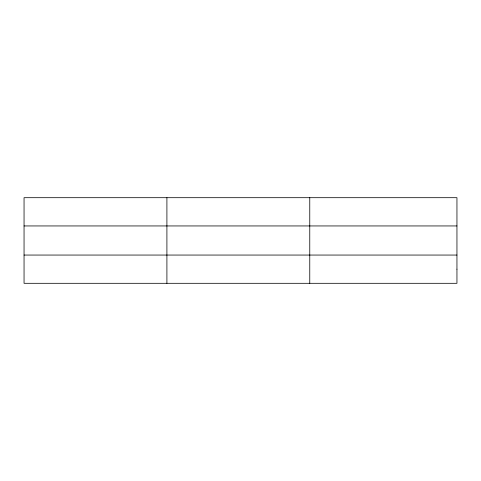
<?xml version="1.0" encoding="UTF-8"?>
<svg xmlns="http://www.w3.org/2000/svg" width="481" height="481" viewBox="0 0 481 481"><rect width="100%" height="100%" fill="white"/><g stroke="black" fill="none" stroke-linecap="round" stroke-linejoin="round"><path stroke-width="0.72" d="M166.907 283.309L166.907 197.691M309.764 283.309L309.764 197.691M24.05 225.944L456.95 225.944M24.05 255.056L456.95 255.056M456.95 269.18L456.95 283.309L24.05 283.309L24.05 197.691L456.95 197.691L456.95 269.18"/></g></svg>
